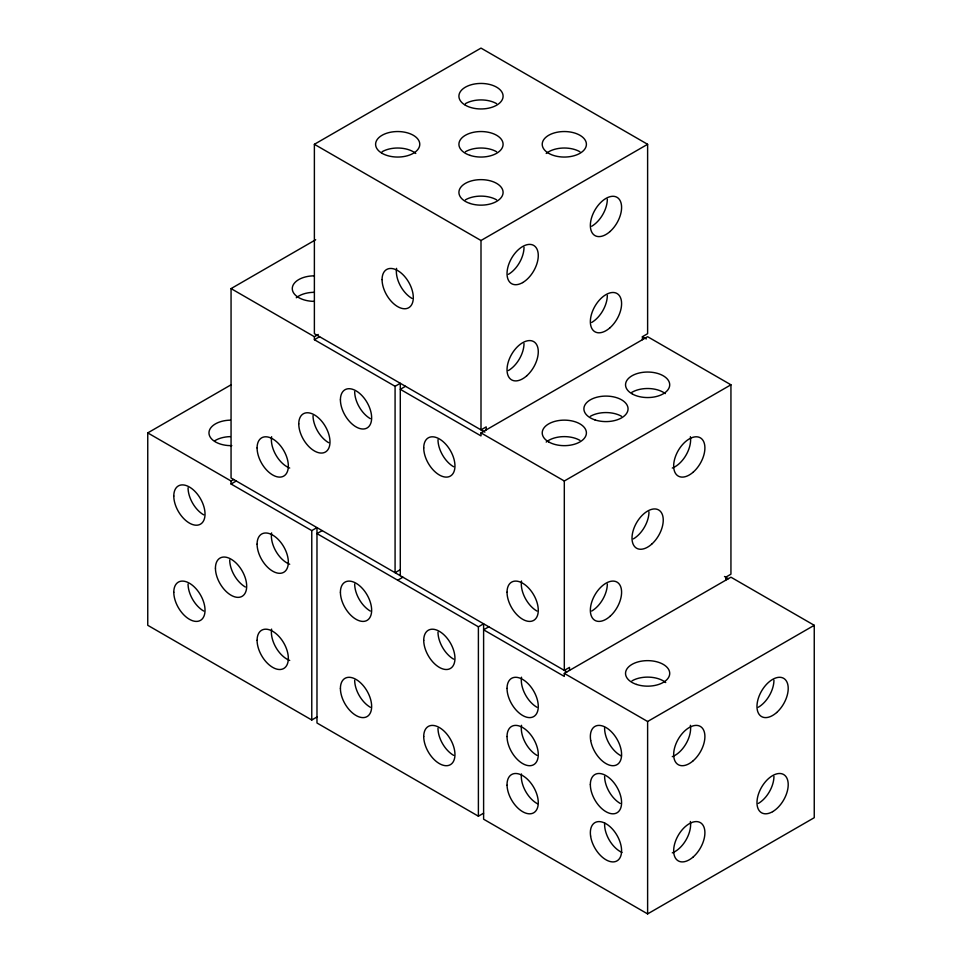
<?xml version="1.0" encoding="UTF-8"?>
<svg xmlns="http://www.w3.org/2000/svg" width="962" height="962" viewBox="0 0 962 962"><rect width="100%" height="100%" fill="white"/><g stroke="black" fill="none" stroke-linecap="round" stroke-linejoin="round"><path stroke-width="1.44" d="M484.908 432.142L314.382 333.694L314.382 144.3L481 48.1L647.618 144.3L647.618 333.694L642.412 336.7L642.412 339.706M566.919 671.897L231.06 477.994L231.06 288.6L315.68 239.754M316.979 716.991L311.772 719.997L147.751 625.3L147.751 432.9L231.06 384.8M231.06 288.6L314.382 336.7L318.278 334.451M314.382 144.3L481 240.5L647.618 144.3M314.382 336.7L314.382 339.706L319.588 336.7M147.751 432.9L231.06 481L233.67 479.497M314.382 339.706L395.081 386.303L400.288 383.297L400.288 575.697M231.06 481L231.06 484.006L236.267 481M405.495 386.303L400.288 389.309L481 435.906L481 432.9L647.618 336.7L730.94 384.8L730.94 574.194L725.733 577.2L725.733 580.206M231.06 484.006L311.772 530.603L316.979 527.597L316.979 723.003L478.391 816.197L483.609 813.191M322.186 530.603L316.979 533.609L478.391 626.803L483.609 623.797L483.609 819.203L647.618 913.9L814.249 817.7L814.249 625.3L730.94 577.2L564.309 673.4L564.309 676.406L483.609 629.809L488.816 626.803M400.288 569.684L395.081 572.691L395.081 386.303M481 432.9L564.309 481L730.94 384.8M397.691 580.206L402.898 577.2M564.309 673.4L647.618 721.5L814.249 625.3M642.412 336.7L646.32 338.961M724.494 576.491L728.354 578.715M647.618 721.5L647.618 913.9M569.516 670.394L569.516 667.387L564.309 670.394L564.309 481M486.207 429.894L486.207 426.887L481 429.894L481 240.5M478.391 626.803L478.391 816.197M311.772 530.603L311.772 719.997M245.334 587A22.09 12.759 60 0 1 229.714 559.944M214.923 440.668A22.09 12.759 0 0 1 230.315 436.628M231.818 445.647A22.09 12.759 0 0 1 208.982 433.333A22.09 12.759 0 0 1 230.315 420.153M203.679 611.05A22.09 12.759 60 0 1 188.059 583.994M289.706 564.249A22.09 12.759 60 0 1 271.609 532.9M289.706 660.449A22.09 12.759 60 0 1 271.609 629.1M203.679 514.85A22.09 12.759 60 0 1 188.059 487.794M370.298 611.05A22.09 12.759 60 0 1 354.677 583.994M370.346 707.274A22.09 12.759 60 0 1 354.677 680.242M453.607 755.35A22.09 12.759 60 0 1 437.987 728.294M453.607 659.15A22.09 12.759 60 0 1 437.987 632.094M690.391 821.5A22.09 12.759 -60 0 1 672.294 852.849M620.237 803.45A22.09 12.759 60 0 1 604.617 776.394M773.941 776.346A22.09 12.759 -60 0 1 758.369 803.426M536.928 755.35A22.09 12.759 60 0 1 521.536 725.3M773.941 680.194A22.09 12.759 -60 0 1 758.321 707.25M621.981 852.452A22.09 12.759 60 0 1 604.665 823.003M537.457 803.751A22.09 12.759 60 0 1 521.452 773.953M536.928 707.25A22.09 12.759 60 0 1 521.536 677.2M621.476 756.012A22.09 12.759 60 0 1 604.629 727.368M631.998 680.856A22.09 12.759 0 0 1 665.728 682.563M690.391 725.3A22.09 12.759 -60 0 1 672.294 756.649M370.298 418.65A22.09 12.759 60 0 1 354.677 391.594M328.643 442.7A22.09 12.759 60 0 1 313.023 415.644M314.382 301.359A22.09 12.759 0 0 1 292.28 288.6A22.09 12.759 0 0 1 314.382 275.841M296.272 297.763A22.09 12.759 0 0 1 314.382 292.316M289.706 468.049A22.09 12.759 60 0 1 271.609 436.7M690.391 436.7A22.09 12.759 -60 0 1 672.294 468.049M453.607 466.75A22.09 12.759 60 0 1 437.987 439.694M590.343 416.305A22.09 12.759 0 0 1 621.584 416.305M631.481 392.568A22.09 12.759 0 0 1 665.283 393.602M648.977 511.844A22.09 12.759 -60 0 1 633.357 538.9M536.928 611.05A22.09 12.759 60 0 1 521.536 581M546.212 442.063A22.09 12.759 0 0 1 579.93 440.355M607.323 583.994A22.09 12.759 -60 0 1 591.702 611.05M465.38 103.655A22.09 12.759 0 0 1 496.62 103.655M546.212 153.463A22.09 12.759 0 0 1 579.93 151.755M382.07 151.755A22.09 12.759 0 0 1 415.788 153.463M524.013 247.246A22.09 12.759 -60 0 1 508.429 274.326M607.323 199.194A22.09 12.759 -60 0 1 591.702 226.25M607.323 295.394A22.09 12.759 -60 0 1 591.702 322.45M524.013 343.494A22.09 12.759 -60 0 1 508.393 370.55M465.38 151.755A22.09 12.759 0 0 1 496.62 151.755M465.38 199.855A22.09 12.759 0 0 1 496.62 199.855M411.952 298.4A22.09 12.759 60 0 1 396.572 268.35M257.094 544.131A22.09 12.759 60 0 0 280.531 573.28A22.09 12.759 60 0 0 280.531 542.039A22.09 12.759 60 0 0 257.094 544.131M215.44 568.181A22.09 12.759 60 0 0 238.877 597.33A22.09 12.759 60 0 0 238.877 566.089A22.09 12.759 60 0 0 215.44 568.181M173.785 496.031A22.09 12.759 60 0 0 197.222 525.18A22.09 12.759 60 0 0 197.222 493.939A22.09 12.759 60 0 0 173.785 496.031M173.785 592.231A22.09 12.759 60 0 0 197.222 621.38A22.09 12.759 60 0 0 197.222 590.139A22.09 12.759 60 0 0 173.785 592.231M257.094 640.331A22.09 12.759 60 0 0 280.531 669.48A22.09 12.759 60 0 0 280.531 638.239A22.09 12.759 60 0 0 257.094 640.331M340.416 592.231A22.09 12.759 60 0 0 363.84 621.38A22.09 12.759 60 0 0 363.84 590.139A22.09 12.759 60 0 0 340.416 592.231M340.416 688.479A22.09 12.759 60 0 0 363.877 717.58A22.09 12.759 60 0 0 363.804 686.291A22.09 12.759 60 0 0 340.416 688.479M423.725 736.531A22.09 12.759 60 0 0 447.15 765.68A22.09 12.759 60 0 0 447.15 734.439A22.09 12.759 60 0 0 423.725 736.531M423.725 640.331A22.09 12.759 60 0 0 447.15 669.48A22.09 12.759 60 0 0 447.15 638.239A22.09 12.759 60 0 0 423.725 640.331M693.325 856.841A22.09 12.759 -60 0 0 700.324 822.618A22.09 12.759 -60 0 0 674.194 845.79A22.09 12.759 -60 0 0 693.325 856.841M590.343 784.631A22.09 12.759 60 0 0 613.78 813.78A22.09 12.759 60 0 0 613.78 782.539A22.09 12.759 60 0 0 590.343 784.631M590.596 836.062A22.09 12.759 60 0 0 616.041 861.351A22.09 12.759 60 0 0 611.267 827.837A22.09 12.759 60 0 0 590.596 836.062M507.046 785.257A22.09 12.759 60 0 0 530.928 813.732A22.09 12.759 60 0 0 530.002 781.974A22.09 12.759 60 0 0 507.046 785.257M772.63 811.663A22.09 12.759 -60 0 0 786.098 776.791A22.09 12.759 -60 0 0 759.042 792.496A22.09 12.759 -60 0 0 772.63 811.663M507.034 736.531A22.09 12.759 60 0 0 530.471 765.68A22.09 12.759 60 0 0 530.471 734.439A22.09 12.759 60 0 0 507.034 736.531M776.635 712.541A22.09 12.759 -60 0 0 783.633 678.318A22.09 12.759 -60 0 0 757.503 701.49A22.09 12.759 -60 0 0 776.635 712.541M636.579 684.451A22.09 12.759 0 0 0 669.72 673.4A22.09 12.759 0 0 0 636.579 662.349A22.09 12.759 0 0 0 636.579 684.451M507.034 688.431A22.09 12.759 60 0 0 530.471 717.58A22.09 12.759 60 0 0 530.471 686.339A22.09 12.759 60 0 0 507.034 688.431M590.692 740.487A22.09 12.759 60 0 0 616.426 764.982A22.09 12.759 60 0 0 610.786 731.168A22.09 12.759 60 0 0 590.692 740.487M693.325 760.641A22.09 12.759 -60 0 0 700.324 726.418A22.09 12.759 -60 0 0 674.194 749.59A22.09 12.759 -60 0 0 693.325 760.641M340.416 399.831A22.09 12.759 60 0 0 363.84 428.98A22.09 12.759 60 0 0 363.84 397.739A22.09 12.759 60 0 0 340.416 399.831M298.761 423.881A22.09 12.759 60 0 0 322.186 453.03A22.09 12.759 60 0 0 322.186 421.789A22.09 12.759 60 0 0 298.761 423.881M257.094 447.931A22.09 12.759 60 0 0 280.531 477.08A22.09 12.759 60 0 0 280.531 445.839A22.09 12.759 60 0 0 257.094 447.931M423.725 447.931A22.09 12.759 60 0 0 447.15 477.08A22.09 12.759 60 0 0 447.15 445.839A22.09 12.759 60 0 0 423.725 447.931M693.325 472.041A22.09 12.759 -60 0 0 700.324 437.818A22.09 12.759 -60 0 0 674.194 460.99A22.09 12.759 -60 0 0 693.325 472.041M594.925 419.889A22.09 12.759 0 0 0 628.054 408.85A22.09 12.759 0 0 0 594.925 397.799A22.09 12.759 0 0 0 594.925 419.889M651.671 544.191A22.09 12.759 -60 0 0 658.669 509.968A22.09 12.759 -60 0 0 632.539 533.14A22.09 12.759 -60 0 0 651.671 544.191M632.539 394.119A22.09 12.759 0 0 0 669.143 387.674A22.09 12.759 0 0 0 641.185 372.595A22.09 12.759 0 0 0 632.539 394.119M507.034 592.231A22.09 12.759 60 0 0 530.471 621.38A22.09 12.759 60 0 0 530.471 590.139A22.09 12.759 60 0 0 507.034 592.231M548.689 441.919A22.09 12.759 0 0 0 585.654 436.195A22.09 12.759 0 0 0 558.597 420.574A22.09 12.759 0 0 0 548.689 441.919M610.016 616.341A22.09 12.759 -60 0 0 617.015 582.118A22.09 12.759 -60 0 0 590.884 605.29A22.09 12.759 -60 0 0 610.016 616.341M526.695 375.841A22.09 12.759 -60 0 0 533.706 341.618A22.09 12.759 -60 0 0 507.563 364.79A22.09 12.759 -60 0 0 526.695 375.841M465.38 105.219A22.09 12.759 0 0 0 502.344 99.495A22.09 12.759 0 0 0 475.288 83.874A22.09 12.759 0 0 0 465.38 105.219M382.07 153.319A22.09 12.759 0 0 0 419.023 147.595A22.09 12.759 0 0 0 391.967 131.974A22.09 12.759 0 0 0 382.07 153.319M610.016 231.541A22.09 12.759 -60 0 0 617.015 197.318A22.09 12.759 -60 0 0 590.884 220.49A22.09 12.759 -60 0 0 610.016 231.541M548.689 153.319A22.09 12.759 0 0 0 585.654 147.595A22.09 12.759 0 0 0 558.597 131.974A22.09 12.759 0 0 0 548.689 153.319M522.703 282.563A22.09 12.759 -60 0 0 536.159 247.691A22.09 12.759 -60 0 0 509.102 263.396A22.09 12.759 -60 0 0 522.703 282.563M382.07 279.581A22.09 12.759 60 0 0 405.495 308.73A22.09 12.759 60 0 0 405.495 277.489A22.09 12.759 60 0 0 382.07 279.581M610.016 327.741A22.09 12.759 -60 0 0 617.015 293.518A22.09 12.759 -60 0 0 590.884 316.69A22.09 12.759 -60 0 0 610.016 327.741M469.949 155.339A22.09 12.759 0 0 0 503.09 144.3A22.09 12.759 0 0 0 469.949 133.249A22.09 12.759 0 0 0 469.949 155.339M469.949 203.439A22.09 12.759 0 0 0 503.09 192.4A22.09 12.759 0 0 0 469.949 181.349A22.09 12.759 0 0 0 469.949 203.439"/></g></svg>
